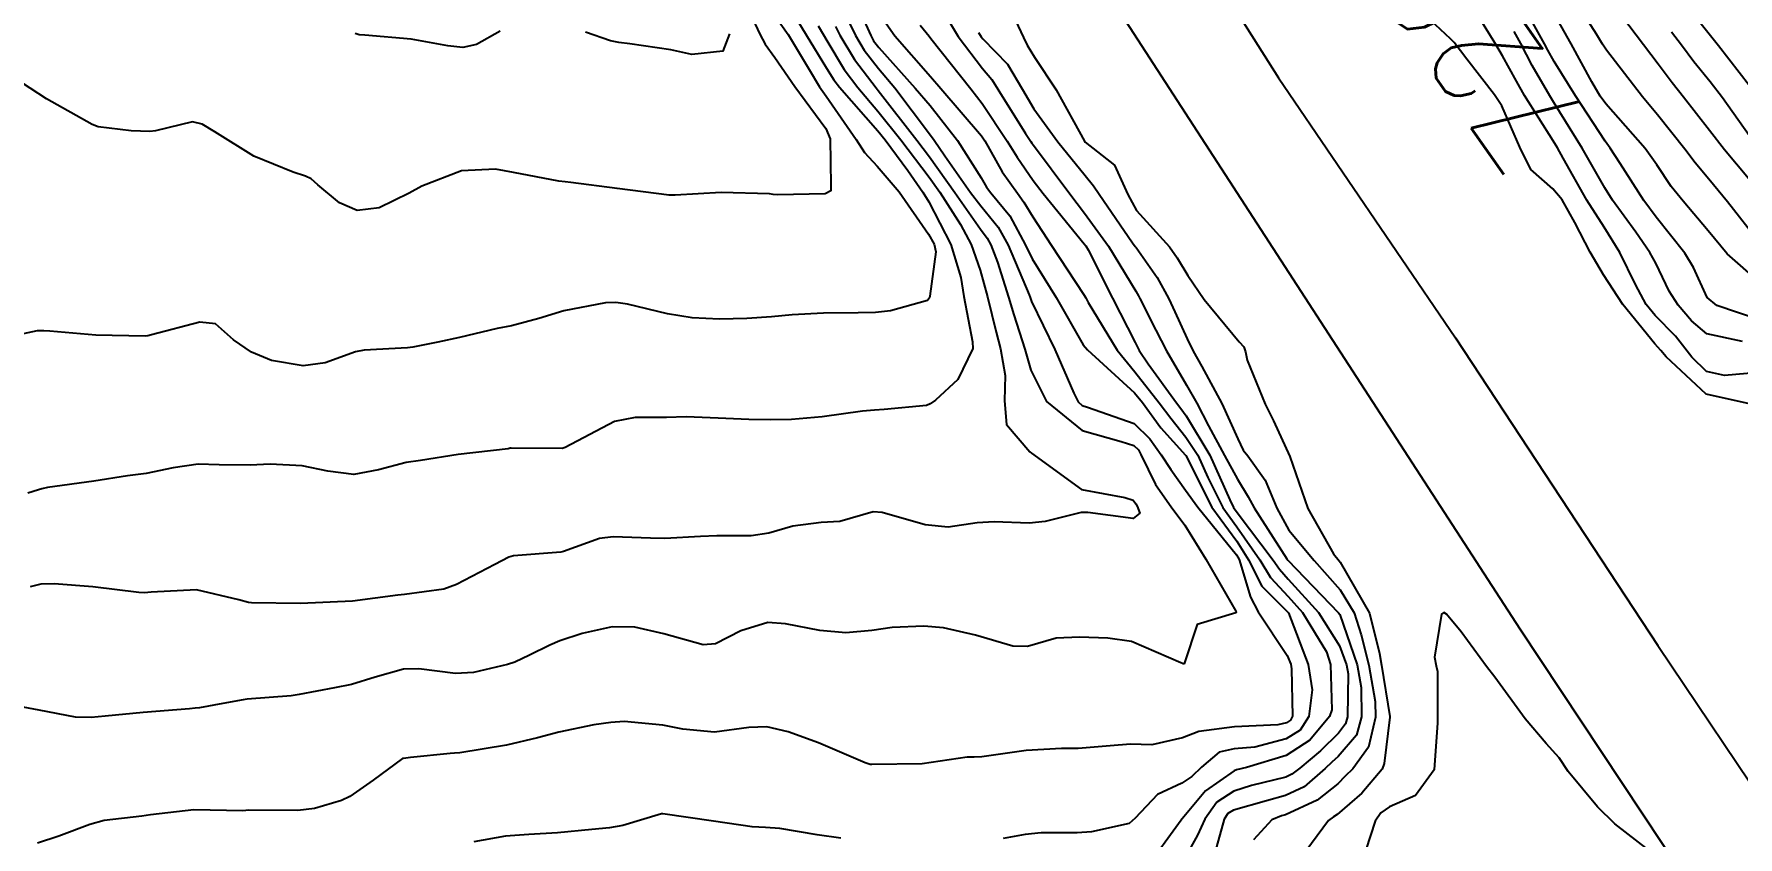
# Model space of a CAD drawing. Header units: metres. Extents: x 298520 to 308411, y 7433745 to 7450750.
# Drawn here: x 299978.7 to 300044.3, y 7449316.7 to 7449347.6 of the extents above; entities that cross this region are included whole.
import ezdxf
from ezdxf.enums import TextEntityAlignment as Align

# ---------------------------------------------------------------- set-up
doc = ezdxf.new("R2010")
doc.units = ezdxf.units.M
doc.header["$LTSCALE"] = 10
for name, color, linetype in [('Cotas', 45, 'Continuous'), ('Curvas de Nivel 1m', 11, 'Continuous'), ('Curvas de Nivel 5m', 15, 'Continuous'), ('Linha Férrea', 251, 'TRACKS')]:
    doc.layers.add(name, color=color, linetype=linetype)
doc.styles.add('Style-STANDARD', font='STANDARD.shx')
doc.linetypes.add('TRACKS', pattern='A,0.15,[130,ltypeshp.shx,S=0.25,R=0,X=0,Y=0],0.15', length=0.3)

msp = doc.modelspace()

# ---------------------------------------------------------------- linework, layer by layer
at = {"layer": 'Curvas de Nivel 1m', "flags": 128}
for points, elevation in [([(300007.212, 7449349.492), (300008.393, 7449347.548), (300009.18, 7449346.263), (300009.46, 7449345.82), (300009.68, 7449345.532), (300011.148, 7449343.854), (300011.43, 7449343.507), (300012.303, 7449342.326), (300012.883, 7449341.492), (300013.119, 7449341.116), (300013.968, 7449339.481), (300014.352, 7449338.209), (300014.466, 7449337.476), (300014.802, 7449335.726), (300014.812, 7449335.472), (300014.232, 7449334.281), (300013.368, 7449333.487), (300013.166, 7449333.344), (300013.021, 7449333.281), (300011.403, 7449333.122), (300011.019, 7449333.104), (300010.567, 7449333.065), (300009.016, 7449332.84), (300007.829, 7449332.738), (300007.015, 7449332.732), (300006.186, 7449332.744), (300005.015, 7449332.789), (300003.779, 7449332.839), (300003.015, 7449332.821), (300001.816, 7449332.821), (300001.013, 7449332.669), (299999.127, 7449331.658), (299999.003, 7449331.626), (299997.045, 7449331.637), (299997.002, 7449331.635), (299996.933, 7449331.612), (299995, 7449331.387), (299993.554, 7449331.167), (299992.996, 7449331.081), (299991.936, 7449330.798), (299990.992, 7449330.622), (299989.981, 7449330.753), (299988.995, 7449330.951), (299987.767, 7449331.02), (299986.995, 7449330.986), (299985.809, 7449330.997), (299984.995, 7449331.024), (299984.033, 7449330.874), (299982.991, 7449330.655), (299982.281, 7449330.566), (299980.988, 7449330.372), (299979.205, 7449330.117), (299978.985, 7449330.075), (299978.853, 7449330.032), (299978.444, 7449329.905)], 728), ([(300013.21, 7449349.232), (300014.243, 7449347.479), (300015.181, 7449346.25), (300015.536, 7449345.824), (300015.777, 7449345.461), (300016.84, 7449343.753), (300017.044, 7449343.441), (300017.081, 7449343.379), (300017.141, 7449343.296), (300018.537, 7449341.426), (300019.112, 7449340.688), (300020.026, 7449339.411), (300021.076, 7449337.677), (300021.181, 7449337.505), (300021.241, 7449337.397), (300021.856, 7449336.183), (300022.264, 7449335.382), (300023.033, 7449334.059), (300023.424, 7449333.366), (300023.878, 7449332.498), (300024.492, 7449331.355), (300024.994, 7449330.442), (300025.4, 7449329.757), (300025.642, 7449329.34), (300026.891, 7449327.383), (300026.937, 7449327.32), (300028.888, 7449325.3), (300028.932, 7449325.234), (300029.6, 7449323.293), (300029.757, 7449322.429), (300029.763, 7449321.291), (300029.574, 7449320.595), (300028.868, 7449319.765), (300028.62, 7449319.547), (300028.37, 7449319.305), (300027.562, 7449318.603), (300026.847, 7449318.262), (300026.116, 7449318.065), (300024.838, 7449317.697), (300024.62, 7449317.568), (300024.486, 7449317.353), (300024.117, 7449316.06)], 721), ([(300045.099, 7449339.53), (300043.857, 7449341.123), (300043.132, 7449341.994), (300042.612, 7449342.613), (300042.21, 7449343.144), (300041.162, 7449344.464), (300040.577, 7449345.166), (300039.191, 7449346.95), (300039.043, 7449347.181), (300038.814, 7449347.566), (300037.789, 7449349.194)], 724), ([(300007.2, 7449348.268), (300007.699, 7449347.555), (300008.513, 7449346.214), (300008.909, 7449345.543), (300009.168, 7449345.185), (300010.322, 7449343.522), (300010.636, 7449343.016), (300011.133, 7449342.495), (300011.972, 7449341.502), (300013.107, 7449339.877), (300013.321, 7449339.488), (300013.389, 7449339.197), (300013.156, 7449337.489), (300013.14, 7449337.422), (300013.071, 7449337.324), (300011.645, 7449336.927), (300011.066, 7449336.863), (300010.393, 7449336.847), (300009.066, 7449336.827), (300007.853, 7449336.764), (300007.064, 7449336.69), (300006.117, 7449336.628), (300005.063, 7449336.604), (300004.012, 7449336.652), (300003.065, 7449336.803), (300001.52, 7449337.174), (300001.069, 7449337.247), (300000.668, 7449337.235), (299999.066, 7449336.927), (299998.104, 7449336.628), (299997.06, 7449336.351), (299996.507, 7449336.237), (299995.055, 7449335.896), (299994.217, 7449335.713), (299993.256, 7449335.52), (299993.049, 7449335.501), (299991.38, 7449335.414), (299991.047, 7449335.34), (299989.881, 7449334.926), (299989.038, 7449334.808), (299987.824, 7449335.009), (299987.046, 7449335.33), (299986.36, 7449335.807), (299985.661, 7449336.416), (299985.06, 7449336.481), (299983.205, 7449335.998), (299983.054, 7449335.956), (299982.959, 7449335.946), (299981.054, 7449335.984), (299979.292, 7449336.134), (299979.055, 7449336.154), (299978.807, 7449336.15), (299977.656, 7449335.914)], 729), ([(300010.36, 7449348.678), (300010.88, 7449347.515), (300010.989, 7449347.311), (300011.188, 7449347.063), (300012.593, 7449345.496), (300013.163, 7449344.826), (300014.214, 7449343.479), (300015.129, 7449342.04), (300015.336, 7449341.678), (300015.506, 7449341.464), (300016.239, 7449340.578), (300016.841, 7449339.444), (300017.095, 7449338.927), (300018.014, 7449337.431), (300019.055, 7449335.61), (300019.217, 7449335.418), (300021.028, 7449333.772), (300021.343, 7449333.395), (300022.042, 7449332.413), (300022.989, 7449331.37), (300023.003, 7449331.348), (300024.011, 7449329.36), (300024.964, 7449328.063), (300025.415, 7449327.343), (300025.934, 7449326.326), (300026.933, 7449325.33), (300026.957, 7449325.295), (300027.714, 7449323.312), (300027.865, 7449322.338), (300027.744, 7449321.311), (300027.41, 7449320.782), (300026.874, 7449320.45), (300025.66, 7449320.127), (300024.87, 7449320.064), (300024.291, 7449319.933), (300023.612, 7449319.363), (300023.232, 7449318.992), (300022.854, 7449318.745), (300021.919, 7449318.311), (300021.052, 7449317.397), (300020.831, 7449317.188), (300019.372, 7449316.87), (300018.827, 7449316.831), (300017.437, 7449316.824), (300016.826, 7449316.77), (300015.98, 7449316.608)], 724), ([(300011.202, 7449348.372), (300011.804, 7449347.504), (300013.177, 7449345.942), (300013.572, 7449345.486), (300015.146, 7449343.653), (300015.27, 7449343.468), (300015.944, 7449342.271), (300016.53, 7449341.449), (300016.774, 7449341.099), (300017.114, 7449340.546), (300017.839, 7449339.433), (300019.074, 7449337.562), (300019.156, 7449337.419), (300019.242, 7449337.248), (300020.361, 7449335.407), (300021.041, 7449334.575), (300021.978, 7449333.386), (300022.427, 7449332.789), (300023.01, 7449332.066), (300023.468, 7449331.365), (300023.854, 7449330.502), (300024.426, 7449329.356), (300024.972, 7449328.603), (300025.859, 7449327.336), (300026.271, 7449326.655), (300026.939, 7449325.925), (300027.499, 7449325.314), (300028.415, 7449323.8), (300028.576, 7449323.303), (300028.625, 7449321.563), (300028.536, 7449321.303), (300027.783, 7449320.401), (300026.868, 7449319.81), (300025.34, 7449319.343), (300024.957, 7449319.254), (300024.861, 7449319.22), (300023.768, 7449318.442), (300022.861, 7449317.37), (300022.85, 7449317.353), (300022.832, 7449317.32), (300021.433, 7449315.391)], 723), ([(300016.258, 7449348.509), (300016.753, 7449347.447), (300016.896, 7449347.15), (300017.185, 7449346.693), (300018.017, 7449345.432), (300019.111, 7449343.453), (300019.134, 7449343.42), (300020.264, 7449342.533), (300020.772, 7449341.395), (300021.114, 7449340.783), (300022.375, 7449339.381), (300022.678, 7449338.966), (300023.082, 7449338.282), (300023.716, 7449337.364), (300025.057, 7449335.732), (300025.243, 7449335.536), (300025.301, 7449335.346), (300025.367, 7449335.027), (300026.065, 7449333.334), (300026.375, 7449332.688), (300027.003, 7449331.32), (300027.699, 7449329.313), (300028.691, 7449327.568), (300028.907, 7449327.3), (300028.952, 7449327.242), (300030.075, 7449325.289), (300030.465, 7449323.729), (300030.533, 7449323.284), (300030.852, 7449321.311), (300030.853, 7449321.28), (300030.645, 7449319.503), (300030.566, 7449319.283), (300029.778, 7449318.362), (300028.836, 7449317.539), (300028.69, 7449317.447), (300028.495, 7449317.305), (300027.624, 7449316.121)], 719), ([(300044.817, 7449333.321), (300043.032, 7449333.717), (300041.489, 7449335.153), (300041.292, 7449335.393), (300041.058, 7449335.655), (300039.83, 7449337.172), (300039.084, 7449338.308), (300038.568, 7449339.185), (300037.976, 7449340.326), (300037.49, 7449341.196), (300037.127, 7449341.623), (300036.279, 7449342.358), (300035.86, 7449343.219), (300035.167, 7449344.81), (300034.891, 7449345.233), (300033.817, 7449346.613), (300033.331, 7449347.249), (300033.194, 7449347.392), (300032.226, 7449348.288)], 719), ([(300045.068, 7449336.571), (300043.44, 7449337.126), (300043.076, 7449337.433), (300042.544, 7449338.594), (300042.213, 7449339.143), (300041.113, 7449340.522), (300040.633, 7449341.165), (300039.722, 7449342.59), (300039.336, 7449343.178), (300039.147, 7449343.456), (300037.999, 7449345.192), (300037.186, 7449346.525), (300036.942, 7449346.955), (300036.81, 7449347.206), (300036.233, 7449348.244)], 722), ([(300045.082, 7449338.024), (300043.835, 7449339.123), (300043.106, 7449340.003), (300042.147, 7449341.145), (300041.687, 7449341.711), (300041.137, 7449342.541), (300040.684, 7449343.165), (300039.168, 7449344.884), (300038.947, 7449345.182), (300038.631, 7449345.732), (300037.837, 7449347.194), (300037.204, 7449348.313)], 723), ([(300044.704, 7449345.589), (300043.503, 7449347.127), (300043.197, 7449347.512), (300042.474, 7449348.41)], 727), ([(300009.522, 7449347.861), (300009.696, 7449347.532), (300010.254, 7449346.595), (300011.084, 7449345.511), (300011.171, 7449345.404), (300012.652, 7449343.495), (300013.137, 7449342.855), (300014.117, 7449341.48), (300015.109, 7449340.064), (300015.358, 7449339.718), (300015.5, 7449339.464), (300015.759, 7449338.794), (300016.18, 7449337.453), (300016.383, 7449336.768), (300016.805, 7449335.444), (300017.041, 7449334.642), (300017.649, 7449333.434), (300019.012, 7449332.315), (300020.517, 7449331.896), (300021.006, 7449331.736), (300021.179, 7449331.571), (300021.279, 7449331.396), (300021.836, 7449330.232), (300022.441, 7449329.378), (300022.972, 7449328.674), (300023.782, 7449327.362), (300024.933, 7449325.365), (300024.95, 7449325.333), (300024.932, 7449325.302), (300023.443, 7449324.847), (300022.961, 7449323.369), (300022.94, 7449323.333), (300022.903, 7449323.333), (300022.874, 7449323.342), (300022.811, 7449323.371), (300020.915, 7449324.197), (300020.001, 7449324.325), (300018.917, 7449324.36), (300018.018, 7449324.327), (300016.911, 7449324.007), (300016.349, 7449324.011), (300014.917, 7449324.433), (300013.683, 7449324.721), (300012.922, 7449324.791), (300011.699, 7449324.731), (300010.919, 7449324.616), (300009.917, 7449324.531), (300008.919, 7449324.614), (300007.597, 7449324.88), (300006.923, 7449324.92), (300005.884, 7449324.61), (300004.911, 7449324.1), (300004.433, 7449324.072), (300002.922, 7449324.489), (300001.804, 7449324.741), (300000.924, 7449324.753), (299999.778, 7449324.504), (299998.919, 7449324.22), (299998.529, 7449324.052), (299997.752, 7449323.672), (299997.184, 7449323.402), (299996.907, 7449323.31), (299995.595, 7449323.007), (299994.902, 7449322.969), (299993.492, 7449323.137), (299992.904, 7449323.132), (299991.814, 7449322.826), (299990.895, 7449322.534), (299990.244, 7449322.409), (299988.889, 7449322.156), (299988.571, 7449322.1), (299986.885, 7449321.971), (299986.733, 7449321.954), (299985.944, 7449321.809), (299985.052, 7449321.647), (299984.881, 7449321.627), (299984.666, 7449321.608), (299982.879, 7449321.457), (299981.418, 7449321.324), (299980.877, 7449321.267), (299980.276, 7449321.278), (299978.879, 7449321.55), (299976.883, 7449321.92)], 726), ([(300008.853, 7449347.887), (300009.066, 7449347.541), (300009.191, 7449347.327), (300009.864, 7449346.214), (300010.389, 7449345.522), (300011.159, 7449344.605), (300012.04, 7449343.501), (300013.129, 7449342.062), (300013.541, 7449341.486), (300014.34, 7449340.248), (300014.746, 7449339.474), (300015.088, 7449338.494), (300015.37, 7449337.466), (300015.705, 7449336.106), (300015.876, 7449335.458), (300016.054, 7449334.438), (300016.023, 7449333.455), (300016.107, 7449332.547), (300017.003, 7449331.491), (300017.064, 7449331.439), (300018.989, 7449330.044), (300020.656, 7449329.733), (300020.985, 7449329.632), (300021.078, 7449329.493), (300021.134, 7449329.398), (300021.238, 7449329.137), (300020.976, 7449328.928), (300019.235, 7449329.162), (300018.979, 7449329.157), (300017.598, 7449328.809), (300016.972, 7449328.745), (300015.631, 7449328.802), (300014.972, 7449328.768), (300013.855, 7449328.596), (300012.971, 7449328.69), (300011.32, 7449329.164), (300010.978, 7449329.188), (300009.685, 7449328.817), (300008.971, 7449328.773), (300007.883, 7449328.637), (300006.965, 7449328.364), (300006.276, 7449328.257), (300004.963, 7449328.264), (300004.323, 7449328.236), (300002.961, 7449328.165), (300002.4, 7449328.177), (300000.962, 7449328.228), (300000.436, 7449328.162), (299999.055, 7449327.658), (299998.953, 7449327.639), (299997.136, 7449327.493), (299996.951, 7449327.442), (299996.416, 7449327.156), (299994.94, 7449326.39), (299994.447, 7449326.205), (299992.936, 7449325.999), (299992.686, 7449325.982), (299990.933, 7449325.75), (299988.932, 7449325.66), (299987.052, 7449325.679), (299986.932, 7449325.691), (299986.562, 7449325.804), (299984.937, 7449326.189), (299983.189, 7449326.1), (299982.935, 7449326.062), (299982.712, 7449326.075), (299980.937, 7449326.294), (299979.455, 7449326.409), (299978.938, 7449326.405), (299978.538, 7449326.303)], 727), ([(299996.621, 7449347.686), (299995.705, 7449347.178), (299995.187, 7449347.061), (299994.602, 7449347.124), (299993.189, 7449347.384), (299991.406, 7449347.533), (299991.191, 7449347.546), (299991.033, 7449347.594)], 731), ([(300005.446, 7449347.586), (300005.186, 7449346.913), (300003.999, 7449346.788), (300003.187, 7449346.973), (300001.613, 7449347.202), (300001.189, 7449347.249), (300000.871, 7449347.316), (299999.909, 7449347.649)], 731), ([(300012.78, 7449347.912), (300013.13, 7449347.491), (300013.192, 7449347.41), (300014.731, 7449345.474), (300015.164, 7449344.9), (300016.129, 7449343.455), (300016.52, 7449342.832), (300017.128, 7449341.944), (300017.518, 7449341.436), (300019.094, 7449339.504), (300019.153, 7449339.419), (300019.242, 7449339.268), (300020.189, 7449337.409), (300021.056, 7449335.71), (300021.157, 7449335.502), (300021.215, 7449335.398), (300021.555, 7449334.883), (300022.645, 7449333.376), (300022.81, 7449333.162), (300023.018, 7449332.881), (300023.933, 7449331.361), (300024.696, 7449329.642), (300024.838, 7449329.351), (300024.98, 7449329.155), (300026.37, 7449327.329), (300026.606, 7449326.982), (300026.946, 7449326.593), (300028.112, 7449325.308), (300028.914, 7449324.022), (300029.189, 7449323.297), (300029.249, 7449322.947), (300029.229, 7449321.297), (300029.154, 7449321.023), (300028.877, 7449320.66), (300028.189, 7449319.988), (300027.4, 7449319.315), (300027.092, 7449319.086), (300026.858, 7449318.975), (300025.538, 7449318.657), (300024.849, 7449318.428), (300024.194, 7449318.005), (300023.732, 7449317.361), (300023.454, 7449316.736), (300022.815, 7449315.582)], 722), ([(300044.435, 7449335.74), (300043.062, 7449336.034), (300042.461, 7449336.533), (300041.948, 7449337.147), (300041.607, 7449337.681), (300041.089, 7449338.759), (300040.866, 7449339.162), (300040.322, 7449339.951), (300039.425, 7449341.177), (300039.128, 7449341.662), (300038.258, 7449343.189), (300037.169, 7449344.947), (300037.013, 7449345.202), (300036.341, 7449346.369), (300035.903, 7449347.219), (300035.645, 7449347.671)], 721), ([(300044.9, 7449343.359), (300043.657, 7449345.125), (300043.179, 7449345.742), (300042.56, 7449346.513), (300042.077, 7449347.147), (300041.696, 7449347.65)], 726), ([(300040.823, 7449316.169), (300039.512, 7449317.173), (300038.843, 7449317.825), (300037.717, 7449319.197), (300037.377, 7449319.711), (300036.873, 7449320.266), (300036.062, 7449321.218), (300034.899, 7449322.828), (300034.575, 7449323.233), (300033.605, 7449324.561), (300033.04, 7449325.249), (300032.934, 7449325.309), (300032.848, 7449325.251), (300032.57, 7449323.593), (300032.646, 7449323.254), (300032.689, 7449323.041), (300032.688, 7449321.253), (300032.688, 7449321.06), (300032.559, 7449319.255), (300031.845, 7449318.268), (300030.841, 7449317.835), (300030.516, 7449317.605), (300030.298, 7449317.285), (300029.93, 7449316.18)], 718), ([(300009.732, 7449316.623), (300008.825, 7449316.756), (300007.388, 7449316.994), (300006.828, 7449317.029), (300006.318, 7449317.058), (300004.83, 7449317.282), (300002.883, 7449317.559), (300002.832, 7449317.556), (300001.343, 7449317.11), (300000.827, 7449317.025), (300000.146, 7449316.96), (299998.825, 7449316.833), (299997.727, 7449316.768), (299996.823, 7449316.704), (299995.612, 7449316.489)], 724)]:
    msp.add_lwpolyline(points, dxfattribs=dict(at, elevation=elevation))
at = {"layer": 'Curvas de Nivel 5m', "flags": 128}
for points, elevation in [([(300045.126, 7449341.463), (300043.735, 7449343.124), (300043.154, 7449343.87), (300042.156, 7449345.145), (300041.724, 7449345.697), (300041.185, 7449346.414), (300040.619, 7449347.166), (300039.211, 7449349.031)], 725), ([(300006.158, 7449348.531), (300006.613, 7449347.569), (300006.816, 7449347.193), (300007.184, 7449346.669), (300007.962, 7449345.552), (300009.149, 7449343.943), (300009.322, 7449343.537), (300009.339, 7449341.751), (300009.339, 7449341.537), (300009.122, 7449341.427), (300007.296, 7449341.383), (300007.121, 7449341.404), (300006.979, 7449341.42), (300005.122, 7449341.479), (300003.357, 7449341.372), (300003.121, 7449341.373), (300001.123, 7449341.63), (299999.336, 7449341.868), (299999.125, 7449341.887), (299998.877, 7449341.911), (299997.129, 7449342.248), (299996.443, 7449342.374), (299995.129, 7449342.307), (299993.608, 7449341.723), (299993.12, 7449341.454), (299991.968, 7449340.888), (299991.113, 7449340.783), (299990.43, 7449341.074), (299989.604, 7449341.773), (299989.35, 7449342.001), (299989.126, 7449342.11), (299988.653, 7449342.259), (299987.134, 7449342.881), (299985.637, 7449343.815), (299985.147, 7449344.109), (299984.779, 7449344.195), (299983.361, 7449343.847), (299983.143, 7449343.823), (299982.416, 7449343.857), (299981.145, 7449344.011), (299980.92, 7449344.099), (299979.161, 7449345.081), (299977.904, 7449345.909)], 730), ([(300009.929, 7449348.258), (300010.299, 7449347.523), (300010.622, 7449346.953), (300011.18, 7449346.247), (300011.803, 7449345.504), (300013.147, 7449343.735), (300013.32, 7449343.488), (300013.726, 7449342.895), (300014.719, 7449341.474), (300015.118, 7449340.968), (300015.789, 7449340.139), (300016.174, 7449339.454), (300016.978, 7449337.538), (300017.014, 7449337.441), (300017.027, 7449337.395), (300017.071, 7449337.284), (300017.959, 7449335.431), (300018.7, 7449333.751), (300018.866, 7449333.422), (300019.022, 7449333.285), (300019.219, 7449333.22), (300021.015, 7449332.58), (300021.617, 7449331.999), (300022.051, 7449331.384), (300022.429, 7449330.81), (300022.989, 7449330.019), (300023.466, 7449329.365), (300024.956, 7449327.536), (300025.055, 7449327.348), (300025.495, 7449325.898), (300025.795, 7449325.337), (300026.908, 7449323.652), (300027.05, 7449323.319), (300027.078, 7449323.142), (300027.113, 7449321.318), (300027.036, 7449321.164), (300026.88, 7449321.066), (300026.541, 7449320.986), (300024.879, 7449320.912), (300023.511, 7449320.729), (300022.874, 7449320.487), (300021.7, 7449320.216), (300020.871, 7449320.247), (300020.1, 7449320.179), (300018.869, 7449320.071), (300018.225, 7449320.071), (300016.868, 7449319.997), (300015.154, 7449319.754), (300014.866, 7449319.743), (300014.591, 7449319.747), (300012.863, 7449319.49), (300010.924, 7449319.457), (300010.862, 7449319.464), (300010.672, 7449319.522), (300008.87, 7449320.29), (300007.706, 7449320.72), (300006.876, 7449320.904), (300006.189, 7449320.883), (300004.874, 7449320.707), (300003.652, 7449320.826), (300002.877, 7449320.974), (300001.389, 7449321.114), (300000.877, 7449321.083), (300000.226, 7449320.99), (299998.873, 7449320.706), (299998.058, 7449320.482), (299996.868, 7449320.21), (299995.07, 7449319.911), (299994.865, 7449319.891), (299994.693, 7449319.883), (299993.166, 7449319.727), (299992.895, 7449319.697), (299992.862, 7449319.685), (299991.736, 7449318.855), (299990.84, 7449318.228), (299990.517, 7449318.075), (299989.478, 7449317.77), (299988.832, 7449317.692), (299986.932, 7449317.699), (299986.832, 7449317.689), (299986.711, 7449317.681), (299984.832, 7449317.716), (299983.157, 7449317.519), (299982.829, 7449317.476), (299981.385, 7449317.307), (299980.826, 7449317.152), (299979.639, 7449316.706), (299978.818, 7449316.435)], 725), ([(300045.045, 7449334.554), (300043.731, 7449334.435), (300043.045, 7449334.591), (300042.479, 7449335.139), (300041.855, 7449335.942), (300041.069, 7449336.744), (300040.727, 7449337.163), (300040.317, 7449337.931), (300039.709, 7449339.174), (300039.107, 7449340.137), (300038.438, 7449341.187), (300037.534, 7449342.801), (300037.31, 7449343.198), (300037.147, 7449343.471), (300036.042, 7449345.217), (300035.726, 7449345.769), (300035.188, 7449346.744), (300034.897, 7449347.233), (300034.392, 7449348.048)], 720), ([(300015.03, 7449347.636), (300015.124, 7449347.471), (300015.192, 7449347.39), (300016.139, 7449346.413), (300016.721, 7449345.447), (300017.162, 7449344.699), (300018.077, 7449343.431), (300019.13, 7449342.127), (300019.45, 7449341.739), (300019.668, 7449341.412), (300020.959, 7449339.537), (300021.06, 7449339.4), (300021.092, 7449339.355), (300021.898, 7449338.205), (300022.357, 7449337.381), (300022.581, 7449336.89), (300023.058, 7449335.844), (300023.293, 7449335.368), (300023.628, 7449334.781), (300024.393, 7449333.356), (300025.009, 7449332), (300025.218, 7449331.56), (300025.389, 7449331.344), (300026.064, 7449330.404), (300026.508, 7449329.327), (300026.97, 7449328.478), (300027.949, 7449327.31), (300028.942, 7449326.18), (300029.491, 7449325.294), (300029.758, 7449324.453), (300030.05, 7449323.289), (300030.292, 7449321.882), (300030.306, 7449321.286), (300030.034, 7449320.126), (300029.435, 7449319.294), (300029.143, 7449319.012), (300028.854, 7449318.717), (300028.066, 7449318.087), (300026.836, 7449317.524), (300026.684, 7449317.482), (300026.321, 7449317.335), (300025.609, 7449316.559)], 720)]:
    msp.add_lwpolyline(points, dxfattribs=dict(at, elevation=elevation))
at = {"layer": 'Linha Férrea', "flags": 128}
for points in [[(298729.261, 7450749.95), (298734.809, 7450730.65), (298742.343, 7450703.451), (298750.119, 7450676.237), (298757.889, 7450649.199), (298765.189, 7450623.712), (298769.985, 7450606.424), (298776.494, 7450583.287), (298783.055, 7450560.248), (298788.164, 7450542.214), (298793.821, 7450521.584), (298798.125, 7450506.606), (298804.386, 7450484.418), (298809.295, 7450466.837), (298814.551, 7450448.858), (298819.559, 7450431.225), (298826.267, 7450408.649), (298831.926, 7450389.314), (298837.135, 7450370.779), (298842.092, 7450352.398), (298847.802, 7450331.823), (298852.149, 7450316.412), (298858.34, 7450294.769), (298862.969, 7450278.965), (298867.952, 7450260.088), (298870.924, 7450249.95), (298873.722, 7450238.982), (298878.355, 7450222.697), (298882.025, 7450210.358), (298885.603, 7450197.651), (298890.189, 7450181.049), (298894.637, 7450166.006), (298898.995, 7450149.812), (298904.361, 7450131.79), (298908.122, 7450117.709), (298911.93, 7450103.946), (298916.104, 7450089.039), (298920.554, 7450073.399), (298923.212, 7450064.319), (298926.468, 7450052.577), (298930.321, 7450038.956), (298934.723, 7450023.223), (298938.252, 7450011.622), (298941.509, 7449999.193), (298944.399, 7449989.651), (298947.701, 7449977.682), (298952.335, 7449961.49), (298956.967, 7449946.581), (298961.92, 7449929.017), (298965.909, 7449915.258), (298970.082, 7449900.905), (298973.936, 7449887.787), (298977.788, 7449874.853), (298981.549, 7449862.469), (298986.366, 7449847.197), (298989.852, 7449836.37), (298994.575, 7449822.337), (298999.437, 7449807.292), (299004.068, 7449794.269), (299008.7, 7449781.657), (299013.057, 7449770.328), (299018.285, 7449757.718), (299022.322, 7449748.037), (299026.817, 7449737.63), (299031.861, 7449726.852), (299036.814, 7449716.896), (299043.096, 7449705.205), (299047.821, 7449696.534), (299054.335, 7449685.572), (299060.664, 7449675.852), (299069.469, 7449663.104), (299077.541, 7449652.872), (299085.429, 7449643.336), (299089.832, 7449637.784), (299098.728, 7449628.561), (299107.993, 7449618.793), (299117.442, 7449610.031), (299127.077, 7449601.223), (299138.453, 7449591.782), (299150.409, 7449582.651), (299162.779, 7449573.982), (299174.004, 7449567.002), (299185.962, 7449560.295), (299199.698, 7449553.222), (299213.253, 7449547.024), (299227.033, 7449541.5), (299241.999, 7449536.525), (299258.424, 7449531.831), (299277.224, 7449527.814), (299295.935, 7449525.032), (299311.589, 7449523.57), (299326.876, 7449522.883), (299340.975, 7449522.747), (299353.572, 7449523.111), (299369.274, 7449524.069), (299382.826, 7449525.211), (299396.609, 7449526.717), (299414.178, 7449529.501), (299430.969, 7449532.603), (299440.142, 7449534.839), (299451.094, 7449537.487), (299469.666, 7449542.917), (299486.963, 7449547.755), (299510.376, 7449554.83), (299531.414, 7449561.037), (299544.903, 7449564.894), (299559.186, 7449569.068), (299590.197, 7449576.665), (299616.417, 7449582.259), (299645.03, 7449585.805), (299675.251, 7449587.635), (299705.522, 7449586.259), (299732.882, 7449582.825), (299762.581, 7449576.088), (299791.888, 7449566.944), (299816.217, 7449556.896), (299840.774, 7449544.781), (299859.676, 7449534.387), (299878.529, 7449521.308), (299897.376, 7449507.135), (299919.538, 7449486.991), (299927.658, 7449478.626), (299947.133, 7449456.962), (299961.499, 7449437.961), (299971.137, 7449424.784), (299981.869, 7449408.322), (299997.595, 7449383.682), (300016.228, 7449354.96), (300035.864, 7449324.687), (300055.136, 7449295.587), (300073.232, 7449268.397), (300085.868, 7449249.95), (300089.501, 7449244.778), (300101.211, 7449227.647), (300111.197, 7449214.14), (300124.752, 7449194.736), (300135.909, 7449179.759), (300148.296, 7449162.129), (300160.805, 7449144.566), (300173.129, 7449128.481), (300185.523, 7449112.088), (300198.402, 7449095.758), (300207.462, 7449083.98), (300220.094, 7449068.515), (300233.468, 7449051.744), (300246.778, 7449035.349), (300263.478, 7449015.076), (300277.526, 7448998.444), (300292.814, 7448981.501), (300306.688, 7448964.856), (300324.623, 7448944.393), (300340.398, 7448926.517), (300357.9, 7448907.843), (300372.755, 7448891.817), (300392.041, 7448871.054), (300410.717, 7448852.066), (300427.475, 7448834.137), (300439.245, 7448822.858), (300454.898, 7448806.525), (300473.448, 7448788.164), (300493.111, 7448768.808), (300511.705, 7448749.95), (300518.198, 7448743.612), (300525.672, 7448735.984), (300530.889, 7448730.361), (300538.141, 7448723.284), (300543.771, 7448717.624), (300548.924, 7448711.903), (300554.778, 7448706.093), (300562.444, 7448698.573), (300570.483, 7448690.198), (300580.06, 7448680.508), (300590.013, 7448670.628), (300599.102, 7448661.391), (300608.565, 7448651.702), (300616.68, 7448643.32), (300625.581, 7448633.859), (300633.62, 7448625.859), (300641.21, 7448617.858), (300649.582, 7448609.897), (300659.386, 7448599.72), (300667.387, 7448591.231), (300676.098, 7448582.784), (300683.871, 7448574.669), (300691.725, 7448567.153), (300703.33, 7448554.876), (300711.744, 7448546.351), (300718.093, 7448539.767), (300726.506, 7448530.983), (300733.153, 7448523.695), (300741.152, 7448514.418), (300747.426, 7448507.242), (300750.054, 7448504.018), (300758.169, 7448493.99), (300764.854, 7448485.238), (300772.251, 7448475.55), (300781.114, 7448462.855), (300788.178, 7448452.147), (300795.99, 7448439.115), (300802.712, 7448427.661), (300809.137, 7448414.665), (300814.959, 7448402.42), (300819.763, 7448391.601), (300824.722, 7448378.533), (300829.079, 7448366.59), (300833.249, 7448353.858), (300836.592, 7448342.438), (300839.822, 7448330.572), (300842.678, 7448317.912), (300845.758, 7448304.202), (300848.387, 7448291.169), (300849.927, 7448279.903), (300851.843, 7448266.756), (300852.632, 7448254.174), (300852.974, 7448249.95), (300853.718, 7448237.64), (300853.896, 7448226.066), (300854.164, 7448215.145), (300853.836, 7448203.832), (300853.598, 7448192.905), (300852.795, 7448182.25), (300851.991, 7448170.79), (300850.801, 7448159.302), (300849.223, 7448146.768), (300848.151, 7448135.486), (300846.96, 7448124.114), (300845.442, 7448113.546), (300844.222, 7448102.204), (300842.288, 7448090.385), (300840.978, 7448078.33), (300839.608, 7448068.386), (300838.209, 7448056.39), (300836.541, 7448045.166), (300835.023, 7448032.665), (300833.535, 7448020.341), (300832.284, 7448009.205), (300831.094, 7447998.637), (300829.874, 7447985.926), (300828.432, 7447973.713), (300826.546, 7447955.639), (300825.162, 7447943.391), (300824.986, 7447942.247), (300823.836, 7447930.96), (300822.657, 7447919.829), (300821.593, 7447909.075), (300820.243, 7447895.408), (300819.533, 7447885.934), (300818.679, 7447872.07), (300818.298, 7447858.799), (300817.927, 7447851.916), (300817.786, 7447841.862), (300817.933, 7447833.489), (300818.516, 7447815.843), (300820.361, 7447795.876), (300822.449, 7447776.733), (300825.922, 7447758.996), (300827.722, 7447750.217), (300828.687, 7447743.229), (300830.467, 7447731.539), (300833.751, 7447711.152), (300838.977, 7447681.969), (300842.161, 7447664.851), (300846.249, 7447643.566), (300856.898, 7447587.933), (300861.3, 7447564.706), (300863.731, 7447552.015), (300867.081, 7447534.8), (300870.251, 7447518.153), (300879.139, 7447471.406), (300882.717, 7447452.426), (300886.196, 7447433.436), (300890.621, 7447408.952), (300893.065, 7447393.996), (300894.895, 7447382.534), (300896.018, 7447374.923), (300897.056, 7447367.88), (300898.671, 7447355.202), (300899.884, 7447344.173), (300901.155, 7447328.57), (300902.425, 7447306.17), (300902.632, 7447290.927), (300902.643, 7447274.906), (300901.209, 7447249.806), (300899.894, 7447235.454), (300897.424, 7447214.973), (300896.24, 7447207.108, -0.017609), (300893.245, 7447191.067), (300890.79, 7447180.008), (300886.347, 7447162.337), (300883.122, 7447151.267), (300877.521, 7447133.871), (300873.858, 7447123.752), (300865.532, 7447103.056), (300859.822, 7447090.388), (300850.503, 7447071.406), (300846.315, 7447063.106), (300836.805, 7447045.834), (300827.664, 7447031.197), (300815.395, 7447013.014), (300803.069, 7446996.228), (300792.968, 7446983.245), (300781.446, 7446969.292), (300759.63, 7446945.435), (300748.36, 7446933.669), (300737.301, 7446922.447), (300720.178, 7446905.644), (300707.821, 7446893.561), (300697.057, 7446883.028), (300686.376, 7446872.224), (300676.506, 7446862.329), (300660.145, 7446845.845), (300651.989, 7446837.638), (300637.917, 7446823.835), (300624.102, 7446810.419), (300614.955, 7446801.573), (300610.107, 7446796.538), (300599.124, 7446785.64, 0.017844), (300588.776, 7446774.611), (300582.973, 7446768.596), (300572.807, 7446757.15), (300570.635, 7446754.423, -0.018804), (300566.868, 7446749.902, -0.021463), (300565.197, 7446747.771, 0.014089), (300560.744, 7446742.236), (300556.818, 7446737.065), (300549.018, 7446726.402), (300544.903, 7446720.152), (300542.989, 7446717.435), (300540.702, 7446714.014), (300534.516, 7446704.131), (300528.813, 7446694.775), (300525.37, 7446688.688), (300519.775, 7446678.443, 0.017217), (300513.559, 7446666.068), (300510.115, 7446659.471), (300505.35, 7446648.44), (300501.39, 7446638.953, 0.017957), (300498.447, 7446631.125), (300492.383, 7446614.647), (300488.086, 7446600.958), (300484.889, 7446590.082), (300482.448, 7446580.533), (300479.028, 7446566.174), (300474.999, 7446546.195), (300472.245, 7446530.076), (300469.723, 7446510.133), (300467.649, 7446494.09), (300465.343, 7446472.628), (300462.509, 7446448.283), (300460.589, 7446427.75), (300458.173, 7446403.459), (300455.716, 7446377.743), (300453.679, 7446357.578), (300451.179, 7446331.957), (300448.408, 7446302.907), (300446.096, 7446278.461), (300443.948, 7446255.986), (300443.327, 7446249.95), (300441.921, 7446236.026), (300439.714, 7446214.959), (300437.145, 7446189.663), (300434.772, 7446164.489), (300432.986, 7446145.942), (300427.675, 7446092.019), (300425.457, 7446069.071), (300422.052, 7446034.05), (300420.454, 7446017.74), (300416.946, 7445981.751), (300414.159, 7445952.95), (300410.686, 7445916.311), (300408.437, 7445891.812), (300405.718, 7445868.171), (300403.766, 7445842.739), (300401.654, 7445818.651), (300400.337, 7445806.143), (300399.876, 7445801.282), (300399.266, 7445794.558)], [(298905.363, 7450145.031), (298910.207, 7450124.873), (298915.002, 7450108.012), (298921.739, 7450085.266), (298926.98, 7450064.83), (298931.003, 7450051.742), (298934.224, 7450039.953), (298937.65, 7450027.983), (298940.458, 7450017.786), (298943.206, 7450008.624), (298945.866, 7449998.811), (298948.85, 7449988.084), (298952.218, 7449977.183), (298954.849, 7449967.637), (298957.892, 7449956.733), (298961.763, 7449943.848), (298964.896, 7449932.558), (298968.973, 7449920.293), (298972.372, 7449908.382), (298975.8, 7449896.208), (298979.287, 7449884.682), (298982.035, 7449875.079), (298985.463, 7449863.464), (298988.891, 7449853.475), (298994.252, 7449836.792), (298999.642, 7449820.007), (299004.122, 7449806.223), (299009.577, 7449791.55), (299017.072, 7449771.922), (299023.852, 7449755.78), (299031.351, 7449735.099), (299042.615, 7449714.768), (299049.157, 7449702.257), (299057.947, 7449687.795), (299067.128, 7449674.025), (299074.388, 7449663.764), (299083.266, 7449652.271), (299093.226, 7449640.21), (299104.865, 7449628.3), (299116.059, 7449616.929), (299127.188, 7449606.965), (299134.846, 7449600.398), (299146.061, 7449590.999), (299159.8, 7449581.134), (299172.881, 7449572.672), (299188.754, 7449563.553), (299203.487, 7449555.781), (299219.692, 7449548.782), (299229.285, 7449544.979), (299249.695, 7449538.196), (299264.418, 7449534.22), (299286.841, 7449530.183), (299305.276, 7449527.832), (299319.472, 7449527.113), (299340.209, 7449526.73), (299362.575, 7449527.496), (299380.335, 7449528.889), (299402.027, 7449531.43), (299418.393, 7449534.55), (299439.271, 7449538.773), (299455.546, 7449542.61), (299468.219, 7449546.447), (299486.071, 7449551.679), (299502.678, 7449556.429), (299521.873, 7449562.476), (299544.903, 7449569.511), (299558.765, 7449572.874), (299572.65, 7449576.475), (299589.389, 7449580.647), (299603.615, 7449583.903), (299623.713, 7449587.445), (299640.449, 7449589.67), (299657.813, 7449590.983), (299675.925, 7449591.554), (299694.255, 7449591.042), (299708.541, 7449590.126), (299722.182, 7449588.244), (299738.919, 7449585.56), (299759.653, 7449580.821), (299775.25, 7449576.474), (299786.436, 7449572.94), (299797.015, 7449569.282), (299807.003, 7449565.52), (299816.424, 7449561.561), (299823.596, 7449557.979), (299834.148, 7449553.022), (299842.943, 7449548.641), (299850.946, 7449544.045), (299857.58, 7449540.07), (299867.592, 7449534.039), (299879.685, 7449526.144), (299888.765, 7449519.647), (299901.686, 7449509.708), (299911.305, 7449500.703), (299920.635, 7449492.515), (299928.708, 7449484.626), (299935.814, 7449476.733), (299943.925, 7449467.258), (299951.104, 7449459.003), (299957.671, 7449450.784), (299963.484, 7449442.67), (299970.77, 7449432.303), (299976.475, 7449423.904), (299982.432, 7449414.862), (299988.891, 7449404.85), (299995.852, 7449394.443), (300002.312, 7449383.928), (300010.887, 7449370.223), (300018.781, 7449358.239), (300026.569, 7449345.892), (300033.388, 7449335.88), (300041.176, 7449324.037), (300049.358, 7449311.838), (300057.288, 7449299.745), (300065.47, 7449287.364), (300073.508, 7449275.701), (300081.011, 7449264.541), (300090.196, 7449251.298), (300091.164, 7449249.95), (300100.525, 7449236.167), (300109.403, 7449223.951), (300117.162, 7449213.187), (300127.336, 7449198.457), (300139.6, 7449181.446), (300149.952, 7449166.72), (300159.813, 7449153.466), (300168.75, 7449141.382), (300179.779, 7449126.346), (300190.932, 7449112.414), (300203.876, 7449095.222), (300217.308, 7449078.587), (300230.374, 7449062.005), (300242.887, 7449046.162), (300256.877, 7449029.774), (300272.777, 7449010.921), (300288.309, 7448992.868), (300306.303, 7448971.97), (300322.512, 7448953.54), (300337.055, 7448937.024), (300349.196, 7448923.521), (300363.433, 7448907.803), (300372.178, 7448898.27), (300387.649, 7448881.624), (300402.322, 7448866.086), (300417.298, 7448851.105), (300428.763, 7448838.962), (300440.716, 7448827.379), (300454.398, 7448813.148), (300467.461, 7448800.639), (300481.638, 7448785.533), (300502.227, 7448765.254), (300514.06, 7448753.852), (300517.826, 7448749.95), (300528.275, 7448738.976), (300540.783, 7448726.333), (300551.364, 7448715.261), (300568.358, 7448698.083), (300580.431, 7448686.447), (300591.073, 7448675.242), (300605.822, 7448659.996), (300619.827, 7448645.871), (300631.531, 7448633.85), (300641.93, 7448623.388), (300651.196, 7448614.132), (300663.21, 7448601.736), (300675.654, 7448588.967), (300686.366, 7448579.136), (300697.132, 7448567.001), (300714.307, 7448549.82), (300728.065, 7448535.254), (300742.189, 7448519.954), (300754.02, 7448506), (300763.608, 7448493.67), (300772.134, 7448482.969), (300781.594, 7448469.905), (300789.873, 7448457.453), (300798.087, 7448444.138), (300806.367, 7448430.378), (300809.353, 7448423.731), (300815.826, 7448410.715), (300822.176, 7448396.83), (300827.777, 7448382.459), (300832.26, 7448369.325), (300838.297, 7448352.647), (300842.655, 7448335.903), (300846.951, 7448318.72), (300850.061, 7448305.153), (300853.485, 7448286.05), (300855.912, 7448269.922), (300857.341, 7448249.95), (300858.33, 7448231.606), (300857.942, 7448206.205), (300856.925, 7448178.368), (300854.333, 7448156.855), (300851.333, 7448129.708), (300849.095, 7448108.502), (300845.739, 7448085.317), (300843.044, 7448064.17), (300840.396, 7448043.097), (300838.567, 7448030.951), (300837.041, 7448016.016), (300835.11, 7447994.958), (300832.975, 7447975.28), (300830.738, 7447953.623), (300829.108, 7447937.188), (300828.366, 7447933.435), (300827.045, 7447924.743), (300825.629, 7447910.191), (300824.268, 7447895.589), (300822.966, 7447881.617), (300821.953, 7447863.074), (300821.73, 7447846.352), (300821.738, 7447838.346), (300822.298, 7447822.796), (300823.264, 7447806.625), (300824.128, 7447792.391), (300826.211, 7447777.691), (300829.715, 7447760.435), (300831.501, 7447751.07), (300833.495, 7447738.255), (300836.415, 7447720.056), (300862.711, 7447579.549), (300879.787, 7447489.912), (300882.904, 7447473.371), (300886.736, 7447453.399), (300891.84, 7447425.61), (300894.824, 7447408.419), (300897.501, 7447392.308), (300900.259, 7447374.699), (300902.627, 7447356.768), (300903.989, 7447344.999), (300904.86, 7447335.88), (300905.847, 7447322.28), (300906.291, 7447313.022), (300906.573, 7447308.418), (300906.759, 7447298.893), (300906.88, 7447292.725, -0.006984), (300906.844, 7447284.829), (300906.695, 7447276.838), (300906.36, 7447267.883), (300905.744, 7447256.667), (300905.23, 7447249.95), (300904.292, 7447239.525), (300903.012, 7447227.25), (300901.034, 7447212.309), (300899.543, 7447202.921, -0.011988), (300897.909, 7447194.02), (300894.997, 7447180.769), (300891.356, 7447165.387), (300887.457, 7447151.115), (300883.301, 7447137.652), (300876.75, 7447119.219), (300874.099, 7447111.988), (300871.749, 7447106.138, -0.018309), (300868.914, 7447099.764, 0.011681), (300865.826, 7447093.061), (300860.469, 7447081.825), (300851.72, 7447064.422), (300846.208, 7447053.937), (300843.033, 7447048.479), (300836.89, 7447038.137), (300827.206, 7447022.921), (300821.11, 7447014.014), (300814.857, 7447005.089), (300809.628, 7446998.099), (300801.236, 7446986.884), (300791.122, 7446974.407), (300781.425, 7446962.969), (300774.943, 7446955.767), (300762.88, 7446942.762), (300751.299, 7446930.933), (300734.873, 7446914.565), (300727.949, 7446907.628), (300717.868, 7446897.443), (300705.6, 7446885.783), (300698.716, 7446879.048), (300668.127, 7446848.06), (300640.994, 7446821.407), (300627.442, 7446808.23), (300610.345, 7446790.697), (300597.443, 7446778.155), (300592.334, 7446772.486), (300571.229, 7446748.595), (300567.705, 7446744.65), (300564.743, 7446740.8), (300562.62, 7446737.769), (300551.356, 7446722.391), (300544.903, 7446712.981), (300541.869, 7446707.917), (300539.497, 7446704.103, 0.003437), (300530.37, 7446689.205, 0.010632), (300522.744, 7446675.931, 0.016565), (300518.05, 7446666.625, -0.011698), (300511.771, 7446653.868, 0.029635), (300510.132, 7446650.211), (300505.481, 7446638.898), (300500.314, 7446625.471), (300492.316, 7446601.197), (300488.229, 7446587.047), (300485.297, 7446575.185), (300482.347, 7446562.473), (300481.087, 7446556.089, 0.004599), (300479.148, 7446545.763), (300476.443, 7446530.265), (300474.645, 7446518.085), (300472.755, 7446502.987), (300471.297, 7446490.618), (300469.17, 7446472.092), (300467.901, 7446459.793), (300466.767, 7446449.806), (300465.445, 7446435.701), (300463.191, 7446412.592), (300462.659, 7446405.266), (300461.606, 7446397.228), (300459.608, 7446375.419), (300458.167, 7446361.3), (300456.938, 7446349.283), (300454.601, 7446324.341), (300452.383, 7446301.27), (300450.408, 7446280.731), (300448.612, 7446261.944), (300447.444, 7446249.79), (300445.943, 7446235.321), (300443.682, 7446213.965), (300443.009, 7446207.561), (300441.275, 7446189.511), (300439.198, 7446168.049), (300436.473, 7446140.607), (300434.029, 7446115.856), (300431.015, 7446085.098), (300427.797, 7446052.837), (300425.199, 7446025.415), (300423.636, 7446009.727), (300422.457, 7445994.573), (300421.615, 7445989.53), (300419.286, 7445963.664), (300415.807, 7445928.192), (300414.69, 7445917.527), (300413.782, 7445904.921), (300412.247, 7445888.391), (300411.949, 7445886.157), (300411.266, 7445881.618), (300410.692, 7445876.189), (300409.038, 7445857.286), (300407.606, 7445838.578), (300405.212, 7445812.517), (300404.532, 7445804.524), (300403.437, 7445794.141)]]:
    msp.add_lwpolyline(points, format="xyb", dxfattribs=at)

# ---------------------------------------------------------------- texts
at = {"layer": 'Cotas', "style": 'Style-STANDARD'}
msp.add_text('720', height=4, rotation=125.09014, dxfattribs=at).set_placement((300034.459, 7449346.766, 720), align=Align.MIDDLE_CENTER)

doc.saveas('drawing.dxf')
